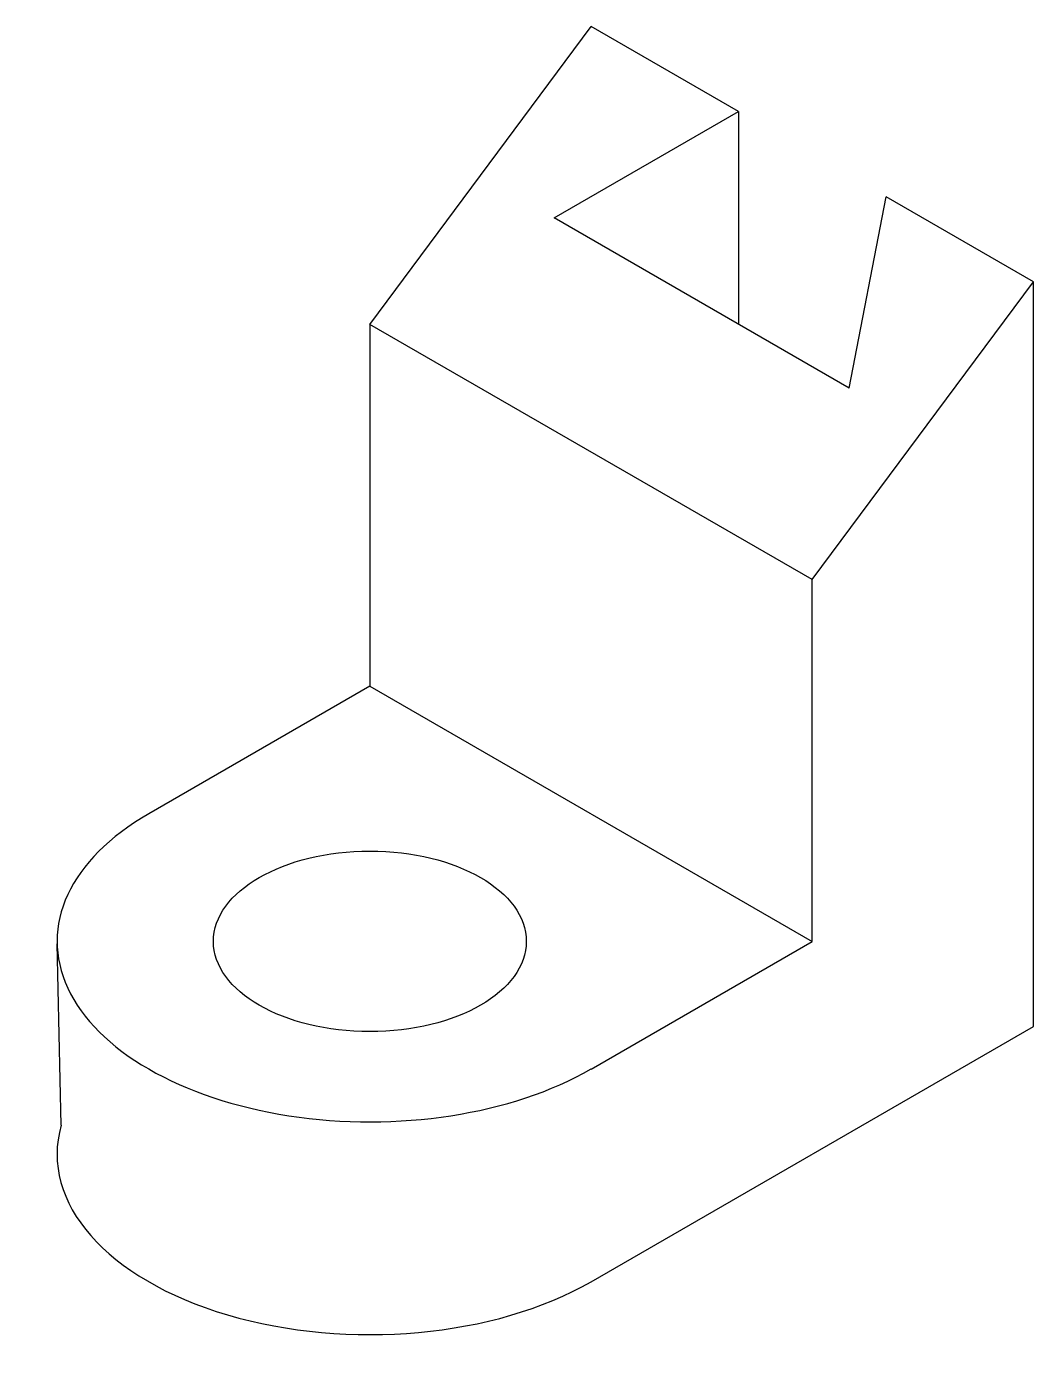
# Model space of a CAD drawing. Header units: inches. Extents: x -32 to 62, y 6 to 130.
import ezdxf

# ---------------------------------------------------------------- set-up
doc = ezdxf.new("R2010")
doc.units = ezdxf.units.IN
doc.header["$MEASUREMENT"] = 0

msp = doc.modelspace()

# ---------------------------------------------------------------- linework, layer by layer
for p, q in [((0, 102), (20.78, 130)), ((34.64, 122), (20.78, 130)), ((17.32, 112), (34.64, 122)), ((34.64, 122), (34.64, 102)), ((45.03, 96), (48.5, 114)), ((62.35, 106), (48.5, 114)), ((45.03, 96), (17.32, 112)), ((41.57, 78), (62.35, 106)), ((62.35, 36), (62.35, 106)), ((41.57, 78), (0, 102)), ((0, 102), (0, 68)), ((41.57, 44), (41.57, 78)), ((0, 68), (-20.78, 56)), ((0, 68), (41.57, 44)), ((-29.01, 26.72), (-29.39, 43.78)), ((20.78, 32), (41.57, 44)), ((20.78, 12), (62.35, 36))]:
    msp.add_line(p, q)
for centre, start_param in [((0, 44), 5.497787), ((0, 24), 6.122321)]:
    msp.add_ellipse(centre, major_axis=(-29.39, 0), ratio=0.57735, start_param=start_param, end_param=8.63938)
msp.add_ellipse((0, 44), major_axis=(-14.7, 0), ratio=0.57735)

doc.saveas('drawing.dxf')
